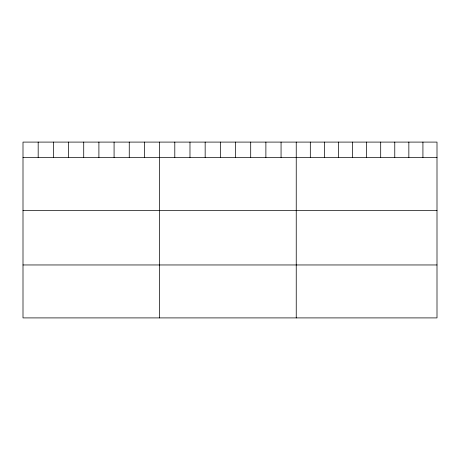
<?xml version="1.0" encoding="UTF-8"?>
<svg xmlns="http://www.w3.org/2000/svg" width="460" height="460" viewBox="0 0 460 460"><rect width="100%" height="100%" fill="white"/><g stroke="black" fill="none" stroke-linecap="round" stroke-linejoin="round"><path stroke-width="0.69" d="M437 157.464L437 317.906L23 317.906L23 142.094L437 142.094L437 157.464L23 157.464M23 210.41L437 210.41M23 264.96L437 264.96M422.924 142.094L422.924 157.464M408.848 142.094L408.848 157.464M394.772 142.094L394.772 157.464M380.696 142.094L380.696 157.464M366.62 142.094L366.62 157.464M352.544 142.094L352.544 157.464M338.468 142.094L338.468 157.464M324.392 142.094L324.392 157.464M310.316 142.094L310.316 157.464M296.24 142.094L296.24 317.906M281.06 142.094L281.06 157.464M265.88 142.094L265.88 157.464M250.7 142.094L250.7 157.464M235.52 142.094L235.52 157.464M220.34 142.094L220.34 157.464M205.16 142.094L205.16 157.464M189.98 142.094L189.98 157.464M174.8 142.094L174.8 157.464M159.62 142.094L159.62 317.906M144.44 142.094L144.44 157.464M129.26 142.094L129.26 157.464M114.08 142.094L114.08 157.464M98.9 142.094L98.9 157.464M83.72 142.094L83.72 157.464M68.54 142.094L68.54 157.464M53.36 142.094L53.36 157.464M38.18 142.094L38.18 157.464"/></g></svg>
